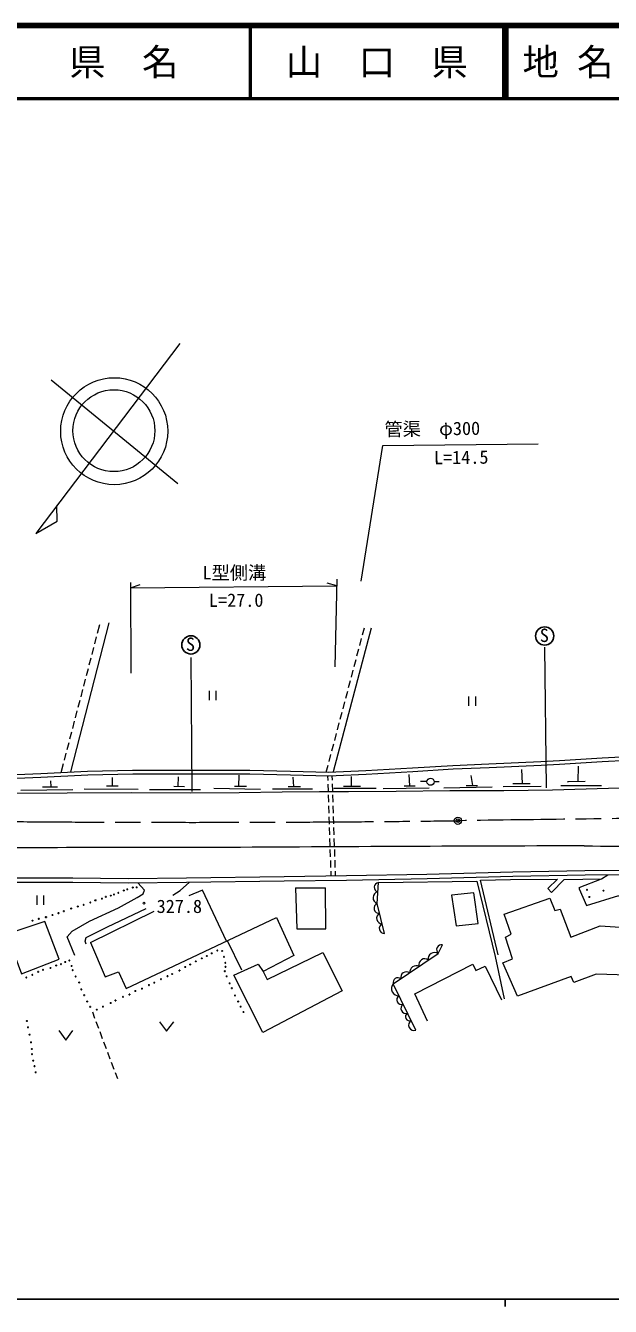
# Model space of a CAD drawing. Units: millimetres, scale not verified. Extents: x 40000 to 680000, y 20000 to 380000.
# Drawn here: x 302148 to 382446, y 204000 to 380000 of the extents above; entities that cross this region are included whole.
import ezdxf
from ezdxf.enums import TextEntityAlignment as Align

# ---------------------------------------------------------------- set-up
doc = ezdxf.new("R2010")
doc.units = ezdxf.units.MM
doc.header["$LTSCALE"] = 1000
doc.header["$PDMODE"] = 32
doc.header["$PDSIZE"] = 500
doc.linetypes.add('CHAIN', pattern=[18.5, 12, -1.5, 3.5, -1.5])
for name, color, linetype, lineweight in [('M-BGD', 7, 'Continuous', 13), ('M-BMK', 2, 'CHAIN', 13), ('M-BMK-SRVR', 3, 'Continuous', 13), ('M-STR-HTXT', 7, 'Continuous', 13), ('M-TTL', 2, 'Continuous', 140), ('M-TTL-BAND', 7, 'Continuous', 25), ('M-TTL-LINE', 7, 'Continuous', 50)]:
    doc.layers.add(name, color=color, linetype=linetype, lineweight=lineweight)
doc.layers.add('M-TTL-TXT', color=7, linetype='Continuous')
doc.styles.add('ＭＳ ゴシック', font='')
doc.styles.get('ＭＳ ゴシック').set_extended_font_data('MS Gothic')

msp = doc.modelspace()

# ---------------------------------------------------------------- linework, layer by layer
at = {"layer": 'M-BGD'}
for p, q in [((305654, 331328), (323069, 317057)), ((313592, 297920), (308311, 277446)), ((312020, 296494), (312335, 297702)), ((311642, 295043), (311894, 296010)), ((349591, 297202), (344363, 277435)), ((348027, 294833), (348282, 295800)), ((348410, 296283), (348667, 297259)), ((311264, 293591), (311516, 294559)), ((347645, 293382), (347900, 294349)), ((373669, 275250), (373447, 294598)), ((310886, 292140), (311138, 293107)), ((325020, 274772), (324862, 293183)), ((347263, 291932), (347518, 292899)), ((310508, 290688), (310760, 291656)), ((346881, 290481), (347136, 291448)), ((309752, 287785), (310004, 288752)), ((310130, 289236), (310382, 290204)), ((346499, 289031), (346754, 289998)), ((309374, 286333), (309626, 287301)), ((327336, 288589), (327336, 287289)), ((328311, 287289), (328311, 288589)), ((345735, 286130), (345989, 287097)), ((346117, 287580), (346372, 288547)), ((362986, 287820), (362986, 286520)), ((363961, 286520), (363961, 287820)), ((308996, 284882), (309248, 285849)), ((345353, 284679), (345607, 285646)), ((308619, 283430), (308871, 284398)), ((344970, 283229), (345225, 284196)), ((308241, 281978), (308493, 282946)), ((344588, 281778), (344843, 282745)), ((307485, 279075), (307737, 280043)), ((307863, 280527), (308115, 281494)), ((343824, 278877), (344079, 279844)), ((344206, 280328), (344461, 281295)), ((307044, 277383), (307359, 278591)), ((343440, 277418), (343697, 278394)), ((378020, 276149), (378091, 278236)), ((314079, 275537), (314070, 276667)), ((323117, 275467), (323159, 276768)), ((331444, 275504), (331461, 276994)), ((338985, 275428), (338876, 276718)), ((343604, 276913), (343625, 276283)), ((344204, 276928), (344225, 276294)), ((346889, 275484), (346918, 276815)), ((354886, 275526), (354828, 277099)), ((363542, 275581), (363324, 276959)), ((370371, 275838), (370296, 277796)), ((301484, 274947), (308613, 275032)), ((304458, 275416), (306507, 275402)), ((305653, 275408), (305625, 276227)), ((310195, 275102), (317586, 275060)), ((313259, 275537), (314857, 275537)), ((319163, 275015), (326159, 275034)), ((322506, 275470), (323979, 275462)), ((328013, 275194), (334399, 275077)), ((330833, 275504), (332457, 275504)), ((336031, 275127), (341546, 275127)), ((338182, 275420), (339914, 275437)), ((343642, 275783), (343676, 274783)), ((344242, 275795), (344276, 274795)), ((344485, 275193), (350275, 275193)), ((345794, 275477), (348113, 275492)), ((351243, 275164), (357574, 275264)), ((357265, 276111), (356387, 276136)), ((358235, 276131), (358923, 276136)), ((359600, 275244), (366228, 275377)), ((362663, 275562), (364211, 275595)), ((367726, 275419), (372940, 275503)), ((375629, 275576), (381221, 275576)), ((343692, 274284), (343726, 273284)), ((344292, 274295), (344326, 273296)), ((343743, 272784), (343776, 271785)), ((343793, 271285), (343827, 270286)), ((344343, 272796), (344376, 271797)), ((344393, 271297), (344427, 270298)), ((343844, 269786), (343877, 268787)), ((344444, 269798), (344477, 268799)), ((343894, 268287), (343928, 267288)), ((344494, 268299), (344528, 267299)), ((343944, 266788), (343978, 265788)), ((344544, 266800), (344578, 265800)), ((343995, 265289), (344028, 264289)), ((344595, 265301), (344628, 264301)), ((344045, 263790), (344066, 263159)), ((344645, 263801), (344666, 263167)), ((339227, 261525), (343311, 261525)), ((303672, 260464), (303672, 259164)), ((304647, 259164), (304647, 260464)), ((311034, 254000), (319807, 258298)), ((331859, 250190), (329859, 254249)), ((311311, 244465), (311625, 243629)), ((311801, 243161), (312152, 242225)), ((320529, 243110), (321504, 241810)), ((321504, 241810), (322479, 243110)), ((306694, 241901), (307669, 240601)), ((307669, 240601), (308644, 241901)), ((312328, 241757), (312679, 240821)), ((312855, 240353), (313207, 239417)), ((313382, 238948), (313734, 238012)), ((313910, 237544), (314261, 236608)), ((314437, 236140), (314751, 235304))]:
    msp.add_line(p, q, dxfattribs=at)
for points in [[(323323, 336311), (303550, 310229), (306501, 311898), (306437, 314038)], [(297561, 276931), (304213, 277244), (310655, 277561), (316846, 277694), (325857, 277679), (332919, 277694), (338533, 277565), (343739, 277409), (348883, 277623), (355294, 277993), (360819, 278349), (365761, 278548), (372897, 278861), (375441, 279032), (381306, 279359), (388335, 279745)], [(297579, 276431), (304237, 276744), (310673, 277061), (316851, 277194), (325857, 277179), (332914, 277194), (338520, 277066), (343742, 276909), (348908, 277124), (355325, 277494), (360845, 277850), (365782, 278049), (372925, 278362), (375472, 278533), (381334, 278860), (388362, 279245)], [(293703, 274543), (300516, 274543), (307855, 274574), (316680, 274618), (324747, 274583), (331471, 274622), (337371, 274731)], [(337371, 274731), (342491, 274759), (346489, 274770), (353009, 274787), (360410, 274883), (367809, 274912), (374496, 274997), (382208, 275211), (387216, 275268), (395768, 275350)], [(354117, 275520), (354316, 275520), (355625, 275534)], [(369057, 275838), (369191, 275838), (371451, 275838)], [(376540, 276102), (376696, 276116), (378973, 276173)], [(378139, 261551), (378168, 261380), (379178, 259075), (383617, 260470), (384570, 258250), (388127, 257453), (386079, 262006), (386135, 263017), (388383, 261864), (395512, 258065), (398855, 256287), (409028, 253825), (412173, 255106), (412884, 256173), (412089, 264054)], [(299929, 262889), (308623, 262875), (316235, 262804), (324231, 262875), (337647, 263068), (346209, 263189), (357263, 263407), (369031, 263728), (378962, 263885), (386972, 263942)], [(299929, 262289), (308619, 262275), (316235, 262203), (324238, 262275), (337655, 262468), (346219, 262589), (357277, 262807), (369044, 263128), (378969, 263285), (386929, 263341)], [(322361, 260527), (323386, 261153), (324665, 262281)], [(351414, 255242), (350432, 259354), (350589, 262228), (364091, 262413), (366649, 252101), (367859, 246253)], [(367029, 252309), (364632, 262558), (368741, 262675), (375169, 262692)], [(375169, 262692), (373872, 261420), (374382, 260884), (376106, 262675), (381227, 262760)], [(378139, 261551), (381227, 262760), (382119, 263307)], [(308907, 252225), (307840, 254786), (308537, 255583), (310899, 256934), (314897, 258770), (317486, 260178), (318283, 260691), (318468, 261217), (317543, 262215)], [(329728, 254187), (326449, 261212), (324570, 260415)], [(339227, 261525), (339369, 255891), (343368, 255891), (343311, 261525)], [(310484, 253784), (310328, 254190), (310462, 254708), (313374, 256156), (318691, 258678)], [(311034, 254000), (313093, 249280), (314901, 249991), (315972, 247689), (336597, 257432), (338988, 252196), (334748, 250019), (335303, 248909), (342957, 252637), (345618, 247359), (334733, 241653), (330721, 249493), (334079, 251044), (334748, 250019)], [(355749, 241966), (352634, 248326), (358808, 252494), (359406, 253704)], [(357339, 243179), (355617, 246971), (363542, 251012), (363984, 250172), (365264, 250756), (367484, 246117)]]:
    msp.add_lwpolyline(points, dxfattribs=at)
for points in [[(360608, 260508), (361253, 256273), (364299, 256607), (363697, 260834)], [(369704, 246635), (367684, 251218), (369023, 251764), (368035, 254725), (368817, 255138), (367878, 257898), (374124, 260117), (374807, 258382), (375547, 258595), (377013, 254753), (381068, 256276), (387864, 255819), (387708, 249402), (380480, 249644), (377421, 248520), (377079, 249345)], [(299554, 255130), (301575, 249709), (306740, 251715), (304776, 256880)]]:
    msp.add_lwpolyline(points, close=True, dxfattribs=at)
for centre, radius in [((314313, 324265), 7351), ((314265, 324338), 5627), ((357751, 276095), 486), ((318398, 259410), 121)]:
    msp.add_circle(centre, radius, dxfattribs=at)
at = {"layer": 'M-BGD', "lineweight": 25}
for centre, radius in [((324841, 294898), 1250), ((373429, 296123), 1250), ((313847, 260447), 50), ((314280, 260609), 50), ((314886, 260836), 50), ((315629, 261141), 50), ((316107, 261318), 50), ((316875, 261550), 50), ((317397, 261579), 50), ((379228, 261247), 50), ((381504, 261119), 50), ((309316, 258948), 50), ((310128, 259183), 50), ((311036, 259507), 50), ((311705, 259792), 50), ((311774, 259807), 50), ((312626, 260029), 50), ((313168, 260275), 50), ((379569, 260265), 50), ((303084, 257007), 50), ((303950, 257248), 50), ((304891, 257489), 50), ((304965, 257489), 50), ((305841, 257775), 50), ((306629, 258026), 50), ((306688, 258041), 50), ((307402, 258301), 50), ((308395, 258664), 50), ((326338, 251818), 50), ((327027, 252153), 50), ((327706, 252522), 50), ((328479, 252911), 50), ((329129, 252842), 50), ((329390, 252030), 50), ((303860, 249967), 50), ((304529, 250251), 50), ((305553, 250508), 50), ((306336, 250835), 50), ((307004, 251020), 50), ((307588, 251333), 50), ((308143, 251532), 50), ((308469, 250770), 50), ((308603, 250210), 50), ((323280, 250144), 50), ((324068, 250646), 50), ((324738, 250986), 50), ((325511, 251409), 50), ((329496, 250054), 50), ((329572, 251201), 50), ((329597, 250665), 50), ((302252, 249199), 50), ((303077, 249569), 50), ((309027, 249335), 50), ((309504, 248508), 50), ((319086, 248153), 50), ((319814, 248488), 50), ((320743, 248965), 50), ((321621, 249371), 50), ((322266, 249667), 50), ((329748, 249351), 50), ((330158, 248389), 50), ((309789, 247557), 50), ((310183, 246758), 50), ((315527, 246548), 50), ((316408, 246847), 50), ((317219, 247341), 50), ((318132, 247667), 50), ((330463, 247727), 50), ((330898, 246731), 50), ((310594, 245897), 50), ((311020, 245171), 50), ((311919, 244766), 50), ((312765, 245190), 50), ((313834, 245692), 50), ((314489, 246046), 50), ((331342, 245886), 50), ((331668, 245191), 50), ((302324, 243218), 50), ((332070, 244447), 50), ((302483, 242356), 50), ((302692, 241343), 50), ((302893, 240289), 50), ((303001, 239368), 50), ((303018, 238665), 50), ((303194, 237769), 50), ((303361, 237008), 50), ((303529, 236171), 50)]:
    msp.add_circle(centre, radius, dxfattribs=at)
at = {"layer": 'M-BGD'}
for centre, radius, start, end in [((385877, 747327), 480094, 269.16139, 273.45739), ((317253, -4534583), 4801630, 89.88666, 90.36952), ((406387, -11048433), 11315751, 90.13943, 90.40322), ((350692, 260153), 840, 101.7857, 251.98032), ((350640, 261597), 633, 94.69676, 259.06926), ((350684, 258705), 696, 111.22743, 275.62903), ((351115, 257336), 767, 118.2406, 268.61586), ((351406, 255942), 700, 116.19792, 270.65854), ((359290, 253009), 704, 80.48428, 226.92614), ((356931, 250993), 770, 48.56506, 199.4827), ((358322, 251740), 898, 57.16809, 190.87968), ((354440, 249186), 784, 56.35443, 191.69334), ((355827, 249863), 952, 66.60746, 181.44031), ((353362, 247667), 982, 137.88229, 274.32122), ((353272, 248500), 662, 52.78822, 195.25955), ((353745, 246126), 642, 118.8157, 293.38781), ((354386, 244958), 696, 123.72226, 288.48125), ((354861, 243805), 554, 117.27658, 294.92692), ((355490, 242667), 748, 121.88418, 290.31932)]:
    msp.add_arc(centre, radius, start, end, dxfattribs=at)
at = {"layer": 'M-BMK'}
for centre, radius, start, end in [((624355, -19007736), 19280269, 90.68257, 90.78113), ((325151, 3221784), 2951267, 269.52967, 270.70591)]:
    msp.add_arc(centre, radius, start, end, dxfattribs=at)
at = {"layer": 'M-BMK-SRVR'}
msp.add_circle((361511, 270740), 500, dxfattribs=at)
msp.add_point((361511, 270740), dxfattribs=at)
at = {"layer": 'M-STR-HTXT'}
for p, q in [((316561, 303460), (316613, 291003)), ((316563, 302758), (317860, 303183)), ((316563, 302758), (344866, 303000)), ((344866, 303000), (343563, 303403)), ((344888, 303919), (344598, 291874))]:
    msp.add_line(p, q, dxfattribs=at)
msp.add_lwpolyline([(348210, 303644), (351194, 322295), (372535, 322542)], dxfattribs=at)
at = {"layer": 'M-TTL'}
msp.add_line((680000, 380000), (40000, 380000), dxfattribs=at)
at = {"layer": 'M-TTL-BAND'}
for p, q in [((40000, 205000), (579000, 205000)), ((368000, 205000), (368000, 204000))]:
    msp.add_line(p, q, dxfattribs=at)
at = {"layer": 'M-TTL-LINE'}
for p, q in [((333000, 380000), (333000, 370000)), ((367750, 380000), (367750, 370000)), ((368250, 380000), (368250, 370000)), ((40000, 370000), (680000, 370000))]:
    msp.add_line(p, q, dxfattribs=at)

# ---------------------------------------------------------------- texts
at = {"layer": 'M-BGD', "style": 'ＭＳ ゴシック'}
for s, p in [('S', (324163, 293525)), ('S', (372751, 294750)), ('327.8', (320138, 257511))]:
    msp.add_text(s, height=1833, dxfattribs=at).set_placement(p, align=Align.BOTTOM_LEFT)
at = {"layer": 'M-STR-HTXT', "style": 'ＭＳ ゴシック'}
for s, rotation, p in [('管渠\u3000φ300', 0.662, (351444, 323064)), ('L=14.5', 0.662, (358241, 319170)), ('L型側溝', 0.043, (326438, 303348)), ('L=27.0', 0.043, (327323, 299579))]:
    msp.add_text(s, height=1833, rotation=rotation, dxfattribs=at).set_placement(p, align=Align.BOTTOM_LEFT)
at = {"layer": 'M-TTL-TXT', "style": 'ＭＳ ゴシック'}
for s, p in [('県\u3000名', (315625, 375000)), ('山\u3000口\u3000県', (350375, 375000))]:
    msp.add_text(s, height=3666, dxfattribs=at).set_placement(p, align=Align.MIDDLE_CENTER)
msp.add_text('地 名', height=3666, dxfattribs=at).set_placement((370380, 375000), align=Align.MIDDLE_LEFT)

doc.saveas('drawing.dxf')
